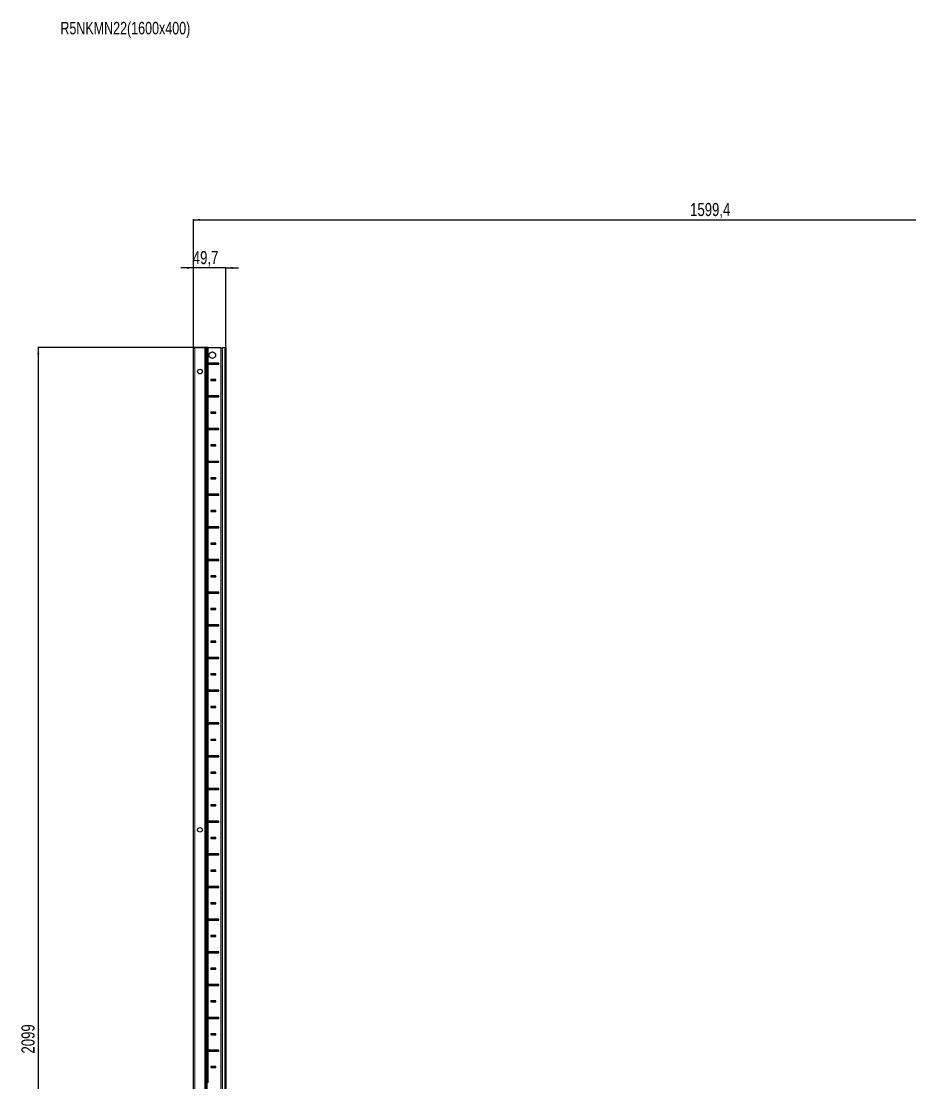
# Model space of a CAD drawing. Header units: millimetres. Extents: x -250 to 6025, y -1647 to 1592.
# Drawn here: x -250 to 1108, y -31 to 1592 of the extents above; entities that cross this region are included whole.
import ezdxf

# ---------------------------------------------------------------- set-up
doc = ezdxf.new("R2010")
doc.units = ezdxf.units.MM
doc.layers.add('FORMAT', color=7, linetype='Continuous')
doc.styles.add('SLDTEXTSTYLE0', font='TXT', dxfattribs={"width": 0.75})
doc.dimstyles.new('SLDDIMSTYLE0', dxfattribs={"dimtxt": 20, "dimasz": 10, "dimexe": 0, "dimexo": 0.0625, "dimgap": 5, "dimtad": 2, "dimdec": 1, "dimrnd": 1e-09, "dimzin": 12, "dimdsep": 46, "dimtxsty": 'SLDTEXTSTYLE0', "dimsah": 1, "dimcen": 0.09, "dimadec": 0, "dimazin": 3, "dimtfac": 1, "dimtofl": 0, "dimtmove": 0, "dimatfit": 3, "dimfxl": 0, "dimfrac": 2, "dimtolj": 1, "dimtzin": 12, "dimarcsym": 0})
doc.dimstyles.new('SLDDIMSTYLE1', dxfattribs={"dimtxt": 20, "dimasz": 10, "dimexe": 0, "dimexo": 0.0625, "dimgap": 5, "dimtad": 2, "dimdec": 1, "dimrnd": 1e-09, "dimzin": 12, "dimdsep": 46, "dimtxsty": 'SLDTEXTSTYLE0', "dimsah": 1, "dimcen": 0.09, "dimadec": 0, "dimazin": 3, "dimtfac": 1, "dimtmove": 0, "dimatfit": 0, "dimfxl": 0, "dimfrac": 2, "dimtolj": 1, "dimtzin": 12, "dimarcsym": 0})

# ---------------------------------------------------------------- blocks, each defined once
blk = doc.blocks.new('_D')
at = {"layer": 'FORMAT'}
for p, q in [((35.2, 1092.8), (-225.3, 1092.8)), ((-224.3, 1092.8), (-224.3, -1006.2)), ((35.2, -1006.2), (-225.3, -1006.2))]:
    blk.add_line(p, q, dxfattribs=at)
for points in [[(-224.3, 1092.8), (-225.9, 1082.8), (-222.8, 1082.8)], [(-224.3, -1006.2), (-222.8, -996.2), (-225.9, -996.2)]]:
    blk.add_solid(points, dxfattribs=at)
at = {"layer": 'FORMAT', "insert": (-250.1, 13.7), "char_height": 20, "attachment_point": 1, "rotation": 90, "style": 'SLDTEXTSTYLE0'}
blk.add_mtext('2099', dxfattribs=at)
blk = doc.blocks.new('_D_1')
at = {"layer": 'FORMAT'}
for p, q in [((12.8, 1092.8), (12.8, 1289.2)), ((12.8, 1288.2), (1612.2, 1288.2)), ((1612.2, 1092.8), (1612.2, 1289.2))]:
    blk.add_line(p, q, dxfattribs=at)
for points in [[(12.8, 1288.2), (22.8, 1286.6), (22.8, 1289.7)], [(1612.2, 1288.2), (1602.2, 1289.7), (1602.2, 1286.6)]]:
    blk.add_solid(points, dxfattribs=at)
at = {"layer": 'FORMAT', "insert": (771.9, 1314), "char_height": 20, "attachment_point": 1, "style": 'SLDTEXTSTYLE0'}
blk.add_mtext('1599,4', dxfattribs=at)
blk = doc.blocks.new('_D_2')
at = {"layer": 'FORMAT'}
for p, q in [((12.8, 1214.8), (-6.4, 1214.8)), ((12.8, 1092.8), (12.8, 1215.8)), ((62.5, 1214.8), (12.8, 1214.8)), ((62.5, 1092.8), (62.5, 1215.8)), ((62.5, 1214.8), (81.7, 1214.8))]:
    blk.add_line(p, q, dxfattribs=at)
for points in [[(12.8, 1214.8), (2.8, 1216.3), (2.8, 1213.2)], [(62.5, 1214.8), (72.5, 1213.2), (72.5, 1216.3)]]:
    blk.add_solid(points, dxfattribs=at)
at = {"layer": 'FORMAT', "insert": (11.8, 1240.5), "char_height": 20, "attachment_point": 1, "style": 'SLDTEXTSTYLE0'}
blk.add_mtext('49,7', dxfattribs=at)

msp = doc.modelspace()

# ---------------------------------------------------------------- linework, layer by layer
at = {"color": 7, "linetype": 'Continuous', "lineweight": 25}
for p, q in [((12.79, -1006.24), (12.79, 1092.76)), ((12.79, 1092.76), (14.79, 1092.76)), ((30.14, 1092.76), (14.79, 1092.76)), ((30.14, 1092.76), (30.79, 1092.76)), ((30.79, -1006.24), (30.79, 1092.76)), ((30.79, 1092.76), (31.38, 1092.76)), ((32.58, 1092.76), (31.38, 1092.76)), ((32.58, -1006.24), (32.58, 1092.76)), ((32.62, 1092.76), (32.58, 1092.76)), ((32.62, -1006.24), (32.62, 1092.76)), ((33.82, 1092.76), (32.62, 1092.76)), ((33.82, 1092.76), (35.24, 1092.76)), ((54.64, 1092.76), (35.24, 1092.76)), ((54.64, 1092.76), (55.29, 1092.76)), ((55.29, -1006.24), (55.29, 1092.76)), ((55.29, 1092.76), (57.29, 1092.76)), ((60.49, 1092.76), (57.29, 1092.76)), ((60.49, 1092.76), (62.49, 1092.76)), ((62.49, 1092.76), (62.49, -1006.24)), ((34.75, 1068.9), (34.75, 1067.61)), ((35.39, 1068.26), (34.75, 1068.9)), ((35.39, 1068.26), (34.75, 1067.61)), ((51.64, 1069.01), (35.24, 1069.01)), ((35.24, 1067.51), (51.64, 1067.51)), ((50.89, 1068.26), (35.39, 1068.26)), ((50.89, 1068.26), (51.64, 1069.01)), ((50.89, 1068.26), (51.64, 1067.51)), ((51.64, 1067.51), (51.64, 1069.01)), ((47.14, 1044.01), (39.14, 1044.01)), ((39.14, 1044.01), (39.14, 1042.51)), ((39.89, 1043.26), (39.14, 1044.01)), ((39.89, 1043.26), (39.14, 1042.51)), ((39.14, 1042.51), (47.14, 1042.51)), ((46.39, 1043.26), (39.89, 1043.26)), ((46.39, 1043.26), (47.14, 1044.01)), ((46.39, 1043.26), (47.14, 1042.51)), ((47.14, 1042.51), (47.14, 1044.01)), ((34.75, 1018.9), (34.75, 1017.61)), ((35.39, 1018.26), (34.75, 1018.9)), ((35.39, 1018.26), (34.75, 1017.61)), ((51.64, 1019.01), (35.24, 1019.01)), ((35.24, 1017.51), (51.64, 1017.51)), ((50.89, 1018.26), (35.39, 1018.26)), ((50.89, 1018.26), (51.64, 1019.01)), ((50.89, 1018.26), (51.64, 1017.51)), ((51.64, 1017.51), (51.64, 1019.01)), ((47.14, 994.01), (39.14, 994.01)), ((39.14, 994.01), (39.14, 992.51)), ((39.89, 993.26), (39.14, 994.01)), ((39.89, 993.26), (39.14, 992.51)), ((39.14, 992.51), (47.14, 992.51)), ((46.39, 993.26), (39.89, 993.26)), ((46.39, 993.26), (47.14, 994.01)), ((46.39, 993.26), (47.14, 992.51)), ((47.14, 992.51), (47.14, 994.01)), ((34.75, 968.9), (34.75, 967.61)), ((35.39, 968.26), (34.75, 968.9)), ((35.39, 968.26), (34.75, 967.61)), ((51.64, 969.01), (35.24, 969.01)), ((35.24, 967.51), (51.64, 967.51)), ((50.89, 968.26), (35.39, 968.26)), ((50.89, 968.26), (51.64, 969.01)), ((50.89, 968.26), (51.64, 967.51)), ((51.64, 967.51), (51.64, 969.01)), ((47.14, 944.01), (39.14, 944.01)), ((39.14, 944.01), (39.14, 942.51)), ((39.89, 943.26), (39.14, 944.01)), ((39.89, 943.26), (39.14, 942.51)), ((39.14, 942.51), (47.14, 942.51)), ((46.39, 943.26), (39.89, 943.26)), ((46.39, 943.26), (47.14, 944.01)), ((46.39, 943.26), (47.14, 942.51)), ((47.14, 942.51), (47.14, 944.01)), ((34.75, 918.9), (34.75, 917.61)), ((35.39, 918.26), (34.75, 918.9)), ((35.39, 918.26), (34.75, 917.61)), ((51.64, 919.01), (35.24, 919.01)), ((35.24, 917.51), (51.64, 917.51)), ((50.89, 918.26), (35.39, 918.26)), ((50.89, 918.26), (51.64, 919.01)), ((50.89, 918.26), (51.64, 917.51)), ((51.64, 917.51), (51.64, 919.01)), ((47.14, 894.01), (39.14, 894.01)), ((39.14, 894.01), (39.14, 892.51)), ((39.89, 893.26), (39.14, 894.01)), ((39.89, 893.26), (39.14, 892.51)), ((46.39, 893.26), (39.89, 893.26)), ((46.39, 893.26), (47.14, 894.01)), ((46.39, 893.26), (47.14, 892.51)), ((47.14, 892.51), (47.14, 894.01)), ((39.14, 892.51), (47.14, 892.51)), ((34.75, 868.9), (34.75, 867.61)), ((35.39, 868.26), (34.75, 868.9)), ((35.39, 868.26), (34.75, 867.61)), ((51.64, 869.01), (35.24, 869.01)), ((35.24, 867.51), (51.64, 867.51)), ((50.89, 868.26), (35.39, 868.26)), ((50.89, 868.26), (51.64, 869.01)), ((50.89, 868.26), (51.64, 867.51)), ((51.64, 867.51), (51.64, 869.01)), ((47.14, 844.01), (39.14, 844.01)), ((39.14, 844.01), (39.14, 842.51)), ((39.89, 843.26), (39.14, 844.01)), ((46.39, 843.26), (47.14, 844.01)), ((47.14, 842.51), (47.14, 844.01)), ((39.89, 843.26), (39.14, 842.51)), ((39.14, 842.51), (47.14, 842.51)), ((46.39, 843.26), (39.89, 843.26)), ((46.39, 843.26), (47.14, 842.51)), ((34.75, 818.9), (34.75, 817.61)), ((35.39, 818.26), (34.75, 818.9)), ((35.39, 818.26), (34.75, 817.61)), ((51.64, 819.01), (35.24, 819.01)), ((35.24, 817.51), (51.64, 817.51)), ((50.89, 818.26), (35.39, 818.26)), ((50.89, 818.26), (51.64, 819.01)), ((50.89, 818.26), (51.64, 817.51)), ((51.64, 817.51), (51.64, 819.01)), ((47.14, 794.01), (39.14, 794.01)), ((39.14, 794.01), (39.14, 792.51)), ((39.89, 793.26), (39.14, 794.01)), ((39.89, 793.26), (39.14, 792.51)), ((39.14, 792.51), (47.14, 792.51)), ((46.39, 793.26), (39.89, 793.26)), ((46.39, 793.26), (47.14, 794.01)), ((46.39, 793.26), (47.14, 792.51)), ((47.14, 792.51), (47.14, 794.01)), ((34.75, 768.9), (34.75, 767.61)), ((35.39, 768.26), (34.75, 768.9)), ((35.39, 768.26), (34.75, 767.61)), ((51.64, 769.01), (35.24, 769.01)), ((35.24, 767.51), (51.64, 767.51)), ((50.89, 768.26), (35.39, 768.26)), ((50.89, 768.26), (51.64, 769.01)), ((50.89, 768.26), (51.64, 767.51)), ((51.64, 767.51), (51.64, 769.01)), ((47.14, 744.01), (39.14, 744.01)), ((39.14, 744.01), (39.14, 742.51)), ((39.89, 743.26), (39.14, 744.01)), ((39.89, 743.26), (39.14, 742.51)), ((39.14, 742.51), (47.14, 742.51)), ((46.39, 743.26), (39.89, 743.26)), ((46.39, 743.26), (47.14, 744.01)), ((46.39, 743.26), (47.14, 742.51)), ((47.14, 742.51), (47.14, 744.01)), ((34.75, 718.9), (34.75, 717.61)), ((35.39, 718.26), (34.75, 718.9)), ((35.39, 718.26), (34.75, 717.61)), ((51.64, 719.01), (35.24, 719.01)), ((35.24, 717.51), (51.64, 717.51)), ((50.89, 718.26), (35.39, 718.26)), ((50.89, 718.26), (51.64, 719.01)), ((50.89, 718.26), (51.64, 717.51)), ((51.64, 717.51), (51.64, 719.01)), ((47.14, 694.01), (39.14, 694.01)), ((39.14, 694.01), (39.14, 692.51)), ((39.89, 693.26), (39.14, 694.01)), ((39.89, 693.26), (39.14, 692.51)), ((39.14, 692.51), (47.14, 692.51)), ((46.39, 693.26), (39.89, 693.26)), ((46.39, 693.26), (47.14, 694.01)), ((46.39, 693.26), (47.14, 692.51)), ((47.14, 692.51), (47.14, 694.01)), ((34.75, 668.9), (34.75, 667.61)), ((35.39, 668.26), (34.75, 668.9)), ((35.39, 668.26), (34.75, 667.61)), ((51.64, 669.01), (35.24, 669.01)), ((35.24, 667.51), (51.64, 667.51)), ((50.89, 668.26), (35.39, 668.26)), ((50.89, 668.26), (51.64, 669.01)), ((50.89, 668.26), (51.64, 667.51)), ((51.64, 667.51), (51.64, 669.01)), ((47.14, 644.01), (39.14, 644.01)), ((39.14, 644.01), (39.14, 642.51)), ((39.89, 643.26), (39.14, 644.01)), ((39.89, 643.26), (39.14, 642.51)), ((39.14, 642.51), (47.14, 642.51)), ((46.39, 643.26), (39.89, 643.26)), ((46.39, 643.26), (47.14, 644.01)), ((46.39, 643.26), (47.14, 642.51)), ((47.14, 642.51), (47.14, 644.01)), ((34.75, 618.9), (34.75, 617.61)), ((35.39, 618.26), (34.75, 618.9)), ((35.39, 618.26), (34.75, 617.61)), ((51.64, 619.01), (35.24, 619.01)), ((35.24, 617.51), (51.64, 617.51)), ((50.89, 618.26), (35.39, 618.26)), ((50.89, 618.26), (51.64, 619.01)), ((50.89, 618.26), (51.64, 617.51)), ((51.64, 617.51), (51.64, 619.01)), ((47.14, 594.01), (39.14, 594.01)), ((39.14, 594.01), (39.14, 592.51)), ((39.89, 593.26), (39.14, 594.01)), ((39.89, 593.26), (39.14, 592.51)), ((39.14, 592.51), (47.14, 592.51)), ((46.39, 593.26), (39.89, 593.26)), ((46.39, 593.26), (47.14, 594.01)), ((46.39, 593.26), (47.14, 592.51)), ((47.14, 592.51), (47.14, 594.01)), ((34.75, 568.9), (34.75, 567.61)), ((35.39, 568.26), (34.75, 568.9)), ((35.39, 568.26), (34.75, 567.61)), ((51.64, 569.01), (35.24, 569.01)), ((50.89, 568.26), (35.39, 568.26)), ((50.89, 568.26), (51.64, 569.01)), ((50.89, 568.26), (51.64, 567.51)), ((51.64, 567.51), (51.64, 569.01)), ((35.24, 567.51), (51.64, 567.51)), ((47.14, 544.01), (39.14, 544.01)), ((39.14, 544.01), (39.14, 542.51)), ((39.89, 543.26), (39.14, 544.01)), ((39.89, 543.26), (39.14, 542.51)), ((39.14, 542.51), (47.14, 542.51)), ((46.39, 543.26), (39.89, 543.26)), ((46.39, 543.26), (47.14, 544.01)), ((46.39, 543.26), (47.14, 542.51)), ((47.14, 542.51), (47.14, 544.01)), ((34.75, 518.9), (34.75, 517.61)), ((35.39, 518.26), (34.75, 518.9)), ((35.39, 518.26), (34.75, 517.61)), ((51.64, 519.01), (35.24, 519.01)), ((35.24, 517.51), (51.64, 517.51)), ((50.89, 518.26), (35.39, 518.26)), ((50.89, 518.26), (51.64, 519.01)), ((50.89, 518.26), (51.64, 517.51)), ((51.64, 517.51), (51.64, 519.01)), ((47.14, 494.01), (39.14, 494.01)), ((39.14, 494.01), (39.14, 492.51)), ((39.89, 493.26), (39.14, 494.01)), ((39.89, 493.26), (39.14, 492.51)), ((39.14, 492.51), (47.14, 492.51)), ((46.39, 493.26), (39.89, 493.26)), ((46.39, 493.26), (47.14, 494.01)), ((46.39, 493.26), (47.14, 492.51)), ((47.14, 492.51), (47.14, 494.01)), ((34.75, 468.9), (34.75, 467.61)), ((35.39, 468.26), (34.75, 468.9)), ((35.39, 468.26), (34.75, 467.61)), ((51.64, 469.01), (35.24, 469.01)), ((35.24, 467.51), (51.64, 467.51)), ((50.89, 468.26), (35.39, 468.26)), ((50.89, 468.26), (51.64, 469.01)), ((50.89, 468.26), (51.64, 467.51)), ((51.64, 467.51), (51.64, 469.01)), ((47.14, 444.01), (39.14, 444.01)), ((39.14, 444.01), (39.14, 442.51)), ((39.89, 443.26), (39.14, 444.01)), ((39.89, 443.26), (39.14, 442.51)), ((39.14, 442.51), (47.14, 442.51)), ((46.39, 443.26), (39.89, 443.26)), ((46.39, 443.26), (47.14, 444.01)), ((46.39, 443.26), (47.14, 442.51)), ((47.14, 442.51), (47.14, 444.01)), ((34.75, 418.9), (34.75, 417.61)), ((35.39, 418.26), (34.75, 418.9)), ((35.39, 418.26), (34.75, 417.61)), ((51.64, 419.01), (35.24, 419.01)), ((35.24, 417.51), (51.64, 417.51)), ((50.89, 418.26), (35.39, 418.26)), ((50.89, 418.26), (51.64, 419.01)), ((50.89, 418.26), (51.64, 417.51)), ((51.64, 417.51), (51.64, 419.01)), ((47.14, 394.01), (39.14, 394.01)), ((39.14, 394.01), (39.14, 392.51)), ((39.89, 393.26), (39.14, 394.01)), ((39.89, 393.26), (39.14, 392.51)), ((39.14, 392.51), (47.14, 392.51)), ((46.39, 393.26), (39.89, 393.26)), ((46.39, 393.26), (47.14, 394.01)), ((46.39, 393.26), (47.14, 392.51)), ((47.14, 392.51), (47.14, 394.01)), ((34.75, 368.9), (34.75, 367.61)), ((35.39, 368.26), (34.75, 368.9)), ((35.39, 368.26), (34.75, 367.61)), ((51.64, 369.01), (35.24, 369.01)), ((35.24, 367.51), (51.64, 367.51)), ((50.89, 368.26), (35.39, 368.26)), ((50.89, 368.26), (51.64, 369.01)), ((50.89, 368.26), (51.64, 367.51)), ((51.64, 367.51), (51.64, 369.01)), ((47.14, 344.01), (39.14, 344.01)), ((39.14, 344.01), (39.14, 342.51)), ((39.89, 343.26), (39.14, 344.01)), ((39.89, 343.26), (39.14, 342.51)), ((39.14, 342.51), (47.14, 342.51)), ((46.39, 343.26), (39.89, 343.26)), ((46.39, 343.26), (47.14, 344.01)), ((46.39, 343.26), (47.14, 342.51)), ((47.14, 342.51), (47.14, 344.01)), ((34.75, 318.9), (34.75, 317.61)), ((35.39, 318.26), (34.75, 318.9)), ((35.39, 318.26), (34.75, 317.61)), ((51.64, 319.01), (35.24, 319.01)), ((35.24, 317.51), (51.64, 317.51)), ((50.89, 318.26), (35.39, 318.26)), ((50.89, 318.26), (51.64, 319.01)), ((50.89, 318.26), (51.64, 317.51)), ((51.64, 317.51), (51.64, 319.01)), ((47.14, 294.01), (39.14, 294.01)), ((39.14, 294.01), (39.14, 292.51)), ((39.89, 293.26), (39.14, 294.01)), ((39.89, 293.26), (39.14, 292.51)), ((39.14, 292.51), (47.14, 292.51)), ((46.39, 293.26), (39.89, 293.26)), ((46.39, 293.26), (47.14, 294.01)), ((46.39, 293.26), (47.14, 292.51)), ((47.14, 292.51), (47.14, 294.01)), ((34.75, 268.9), (34.75, 267.61)), ((35.39, 268.26), (34.75, 268.9)), ((35.39, 268.26), (34.75, 267.61)), ((51.64, 269.01), (35.24, 269.01)), ((35.24, 267.51), (51.64, 267.51)), ((50.89, 268.26), (35.39, 268.26)), ((50.89, 268.26), (51.64, 269.01)), ((50.89, 268.26), (51.64, 267.51)), ((51.64, 267.51), (51.64, 269.01)), ((47.14, 244.01), (39.14, 244.01)), ((39.14, 244.01), (39.14, 242.51)), ((39.89, 243.26), (39.14, 244.01)), ((46.39, 243.26), (47.14, 244.01)), ((47.14, 242.51), (47.14, 244.01)), ((39.89, 243.26), (39.14, 242.51)), ((39.14, 242.51), (47.14, 242.51)), ((46.39, 243.26), (39.89, 243.26)), ((46.39, 243.26), (47.14, 242.51)), ((34.75, 218.9), (34.75, 217.61)), ((35.39, 218.26), (34.75, 218.9)), ((35.39, 218.26), (34.75, 217.61)), ((51.64, 219.01), (35.24, 219.01)), ((35.24, 217.51), (51.64, 217.51)), ((50.89, 218.26), (35.39, 218.26)), ((50.89, 218.26), (51.64, 219.01)), ((50.89, 218.26), (51.64, 217.51)), ((51.64, 217.51), (51.64, 219.01)), ((47.14, 194.01), (39.14, 194.01)), ((39.14, 194.01), (39.14, 192.51)), ((39.89, 193.26), (39.14, 194.01)), ((39.89, 193.26), (39.14, 192.51)), ((39.14, 192.51), (47.14, 192.51)), ((46.39, 193.26), (39.89, 193.26)), ((46.39, 193.26), (47.14, 194.01)), ((46.39, 193.26), (47.14, 192.51)), ((47.14, 192.51), (47.14, 194.01)), ((34.75, 168.9), (34.75, 167.61)), ((35.39, 168.26), (34.75, 168.9)), ((35.39, 168.26), (34.75, 167.61)), ((51.64, 169.01), (35.24, 169.01)), ((35.24, 167.51), (51.64, 167.51)), ((50.89, 168.26), (35.39, 168.26)), ((50.89, 168.26), (51.64, 169.01)), ((50.89, 168.26), (51.64, 167.51)), ((51.64, 167.51), (51.64, 169.01)), ((47.14, 144.01), (39.14, 144.01)), ((39.14, 144.01), (39.14, 142.51)), ((39.89, 143.26), (39.14, 144.01)), ((39.89, 143.26), (39.14, 142.51)), ((39.14, 142.51), (47.14, 142.51)), ((46.39, 143.26), (39.89, 143.26)), ((46.39, 143.26), (47.14, 144.01)), ((46.39, 143.26), (47.14, 142.51)), ((47.14, 142.51), (47.14, 144.01)), ((34.75, 118.9), (34.75, 117.61)), ((35.39, 118.26), (34.75, 118.9)), ((35.39, 118.26), (34.75, 117.61)), ((51.64, 119.01), (35.24, 119.01)), ((35.24, 117.51), (51.64, 117.51)), ((50.89, 118.26), (35.39, 118.26)), ((50.89, 118.26), (51.64, 119.01)), ((50.89, 118.26), (51.64, 117.51)), ((51.64, 117.51), (51.64, 119.01)), ((47.14, 94.01), (39.14, 94.01)), ((39.14, 94.01), (39.14, 92.51)), ((39.89, 93.26), (39.14, 94.01)), ((39.89, 93.26), (39.14, 92.51)), ((39.14, 92.51), (47.14, 92.51)), ((46.39, 93.26), (39.89, 93.26)), ((46.39, 93.26), (47.14, 94.01)), ((46.39, 93.26), (47.14, 92.51)), ((47.14, 92.51), (47.14, 94.01)), ((34.75, 68.9), (34.75, 67.61)), ((35.39, 68.26), (34.75, 68.9)), ((35.39, 68.26), (34.75, 67.61)), ((51.64, 69.01), (35.24, 69.01)), ((35.24, 67.51), (51.64, 67.51)), ((50.89, 68.26), (35.39, 68.26)), ((50.89, 68.26), (51.64, 69.01)), ((50.89, 68.26), (51.64, 67.51)), ((51.64, 67.51), (51.64, 69.01)), ((47.14, 44.01), (39.14, 44.01)), ((39.14, 44.01), (39.14, 42.51)), ((39.89, 43.26), (39.14, 44.01)), ((39.89, 43.26), (39.14, 42.51)), ((39.14, 42.51), (47.14, 42.51)), ((46.39, 43.26), (39.89, 43.26)), ((46.39, 43.26), (47.14, 44.01)), ((46.39, 43.26), (47.14, 42.51)), ((47.14, 42.51), (47.14, 44.01)), ((34.75, 18.9), (34.75, 17.61)), ((35.39, 18.26), (34.75, 18.9)), ((35.39, 18.26), (34.75, 17.61)), ((51.64, 19.01), (35.24, 19.01)), ((35.24, 17.51), (51.64, 17.51)), ((50.89, 18.26), (35.39, 18.26)), ((50.89, 18.26), (51.64, 19.01)), ((50.89, 18.26), (51.64, 17.51)), ((51.64, 17.51), (51.64, 19.01)), ((47.14, -5.99), (39.14, -5.99)), ((39.14, -5.99), (39.14, -7.49)), ((39.89, -6.74), (39.14, -5.99)), ((39.89, -6.74), (39.14, -7.49)), ((39.14, -7.49), (47.14, -7.49)), ((46.39, -6.74), (39.89, -6.74)), ((46.39, -6.74), (47.14, -5.99)), ((46.39, -6.74), (47.14, -7.49)), ((47.14, -7.49), (47.14, -5.99))]:
    msp.add_line(p, q, dxfattribs=at)
at = {"color": 8, "linetype": 'Continuous', "lineweight": 18}
for p, q in [((14.79, 1092.76), (14.79, -1006.24)), ((30.14, -1006.24), (30.14, 1092.76)), ((31.38, 1092.76), (31.38, -1006.24)), ((33.82, -1006.24), (33.82, 1092.76)), ((35.24, 1092.76), (35.24, 1069.01)), ((54.64, -1006.24), (54.64, 1092.76)), ((57.29, 1092.76), (57.29, -1006.24)), ((60.49, -1006.24), (60.49, 1092.76)), ((35.24, 1067.51), (35.24, 1019.01)), ((35.24, 1017.51), (35.24, 969.01)), ((35.24, 967.51), (35.24, 919.01)), ((35.24, 917.51), (35.24, 869.01)), ((35.24, 867.51), (35.24, 819.01)), ((35.24, 817.51), (35.24, 769.01)), ((35.24, 767.51), (35.24, 719.01)), ((35.24, 717.51), (35.24, 669.01)), ((35.24, 667.51), (35.24, 619.01)), ((35.24, 617.51), (35.24, 569.01)), ((35.24, 567.51), (35.24, 519.01)), ((35.24, 517.51), (35.24, 469.01)), ((35.24, 467.51), (35.24, 419.01)), ((35.24, 417.51), (35.24, 369.01)), ((35.24, 367.51), (35.24, 319.01)), ((35.24, 317.51), (35.24, 269.01)), ((35.24, 267.51), (35.24, 219.01)), ((35.24, 217.51), (35.24, 169.01)), ((35.24, 167.51), (35.24, 119.01)), ((35.24, 117.51), (35.24, 69.01)), ((35.24, 67.51), (35.24, 19.01)), ((35.24, 17.51), (35.24, -30.99))]:
    msp.add_line(p, q, dxfattribs=at)
at = {"color": 7, "linetype": 'Continuous', "lineweight": 25}
for centre, radius in [((41.64, 1081.26), 5), ((22.64, 1056.26), 3.5), ((22.64, 355.76), 3.5)]:
    msp.add_circle(centre, radius, dxfattribs=at)
for centre, start_param, end_param in [((35.24, 1065.54), 0, 0.2482694), ((35.24, 1070.97), 2.8933233, 3.1415927), ((35.24, 1015.54), 0, 0.2482694), ((35.24, 1020.97), 2.8933233, 3.1415927), ((35.24, 965.54), 0, 0.2482694), ((35.24, 970.97), 2.8933233, 3.1415927), ((35.24, 915.54), 0, 0.2482694), ((35.24, 920.97), 2.8933233, 3.1415927), ((35.24, 865.54), 0, 0.2482694), ((35.24, 870.97), 2.8933233, 3.1415927), ((35.24, 815.54), 0, 0.2482694), ((35.24, 820.97), 2.8933233, 3.1415927), ((35.24, 765.54), 0, 0.2482694), ((35.24, 770.97), 2.8933233, 3.1415927), ((35.24, 715.54), 0, 0.2482694), ((35.24, 720.97), 2.8933233, 3.1415927), ((35.24, 665.54), 0, 0.2482694), ((35.24, 670.97), 2.8933233, 3.1415927), ((35.24, 615.54), 0, 0.2482694), ((35.24, 620.97), 2.8933233, 3.1415927), ((35.24, 565.54), 0, 0.2482694), ((35.24, 570.97), 2.8933233, 3.1415927), ((35.24, 515.54), 0, 0.2482694), ((35.24, 520.97), 2.8933233, 3.1415927), ((35.24, 465.54), 0, 0.2482694), ((35.24, 470.97), 2.8933233, 3.1415927), ((35.24, 415.54), 0, 0.2482694), ((35.24, 420.97), 2.8933233, 3.1415927), ((35.24, 365.54), 0, 0.2482694), ((35.24, 370.97), 2.8933233, 3.1415927), ((35.24, 315.54), 0, 0.2482694), ((35.24, 320.97), 2.8933233, 3.1415927), ((35.24, 265.54), 0, 0.2482694), ((35.24, 270.97), 2.8933233, 3.1415927), ((35.24, 215.54), 0, 0.2482694), ((35.24, 220.97), 2.8933233, 3.1415927), ((35.24, 165.54), 0, 0.2482694), ((35.24, 170.97), 2.8933233, 3.1415927), ((35.24, 115.54), 0, 0.2482694), ((35.24, 120.97), 2.8933233, 3.1415927), ((35.24, 65.54), 0, 0.2482694), ((35.24, 70.97), 2.8933233, 3.1415927), ((35.24, 15.54), 0, 0.2482694), ((35.24, 20.97), 2.8933233, 3.1415927)]:
    msp.add_ellipse(centre, major_axis=(0, 3.46), ratio=0.5773503, start_param=start_param, end_param=end_param, dxfattribs=at)

# ---------------------------------------------------------------- texts
at = {"layer": 'FORMAT', "insert": (-190.65, 1590.81), "char_height": 19.05, "attachment_point": 1, "style": 'SLDTEXTSTYLE0'}
msp.add_mtext('R5NKMN22(1600x400)', dxfattribs=at)

# ---------------------------------------------------------------- dimensions: what is measured, and where the dimension line sits
at = {"layer": 'FORMAT'}
for base, p1, p2, angle, picture, middle in [((1612.19, 1288.17), (12.79, 1092.76), (1612.19, 1092.76), 0, '_D_1', (812.49, 1288.17)), ((-224.34, -1006.24), (35.24, 1092.76), (35.24, -1006.24), 90, '_D', (-224.34, 43.26))]:
    dim = msp.add_linear_dim(base=base, p1=p1, p2=p2, angle=angle, dimstyle='SLDDIMSTYLE0', dxfattribs=at)
    dim.commit()
    dim.dimension.update_dxf_attribs({"geometry": picture, "text_midpoint": middle, "dimtype": 160})
dim = msp.add_linear_dim(base=(12.79, 1214.76), p1=(62.49, 1092.76), p2=(12.79, 1092.76), dimstyle='SLDDIMSTYLE1', dxfattribs=at)
dim.commit()
dim.dimension.update_dxf_attribs({"geometry": '_D_2', "text_midpoint": (37.64, 1214.76), "dimtype": 160})

doc.saveas('drawing.dxf')
